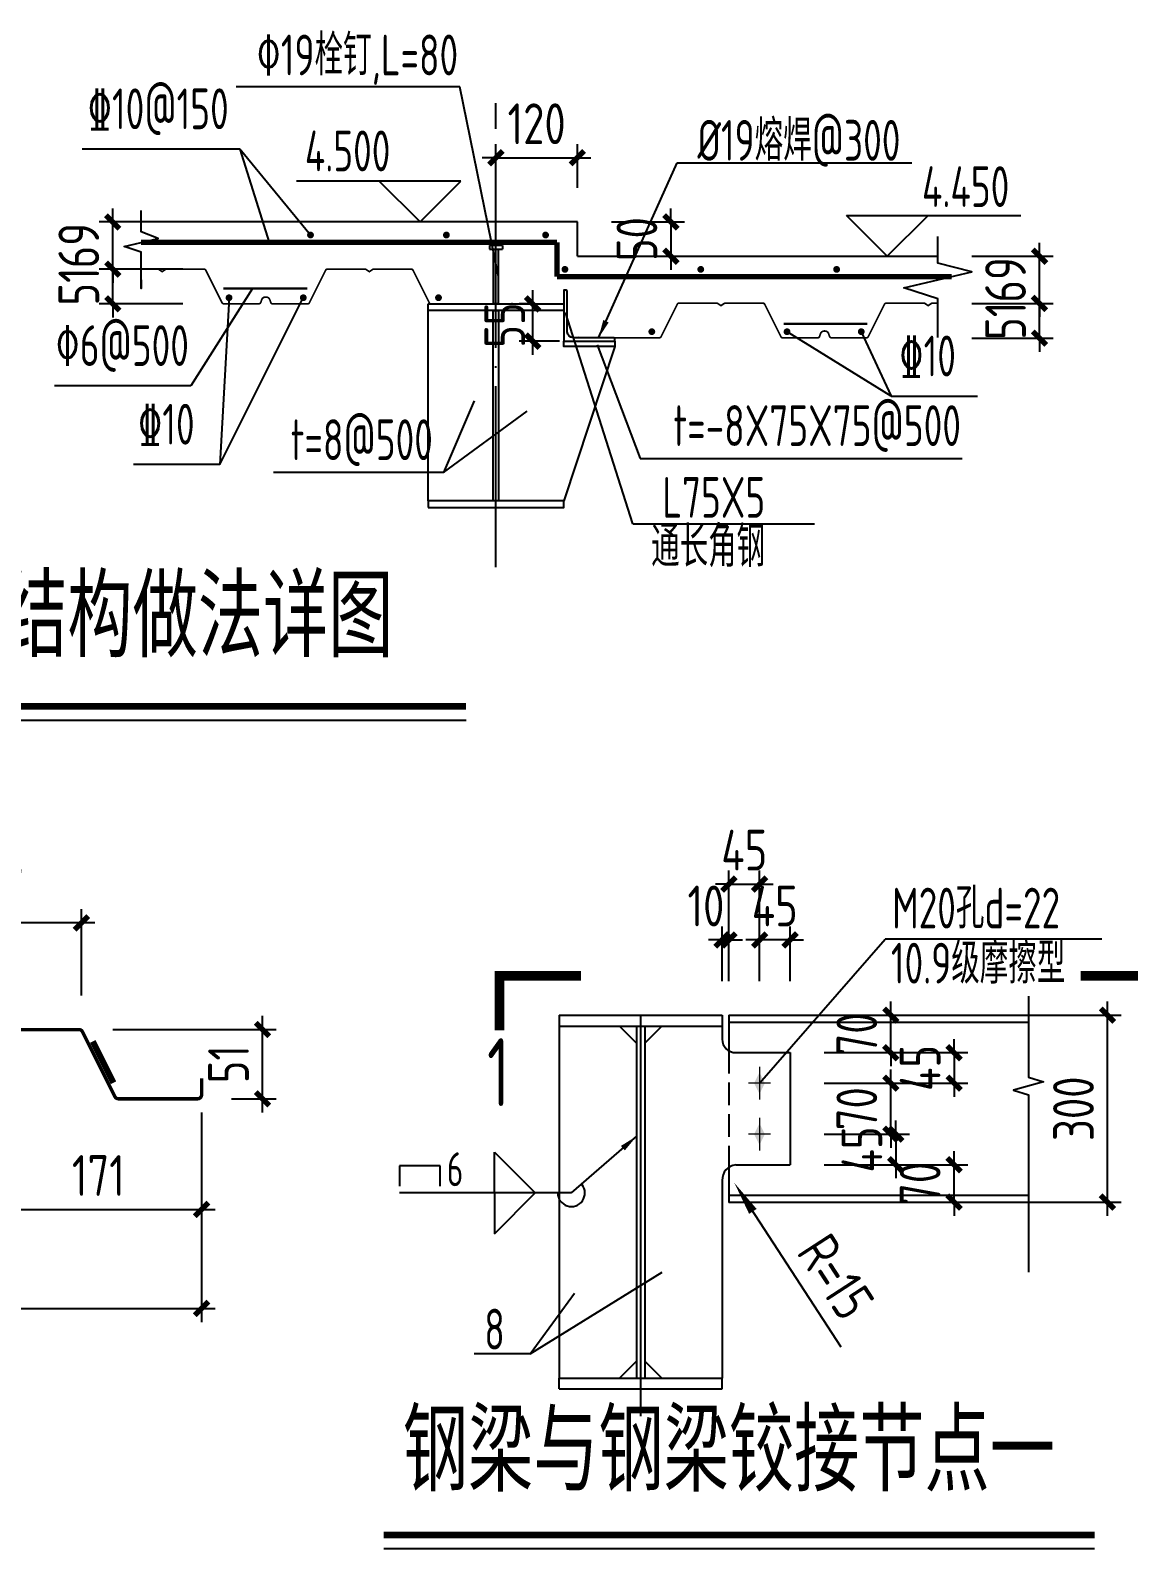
# Model space of a CAD drawing. Extents: x -89996 to 1006241, y -2176 to 440573.
# Drawn here: x 705434 to 717560, y 132005 to 148765 of the extents above; entities that cross this region are included whole.
import ezdxf
from ezdxf.enums import TextEntityAlignment as Align

# ---------------------------------------------------------------- set-up
doc = ezdxf.new("R2010")
doc.units = 0
doc.header["$LTSCALE"] = 1000
doc.header["$MEASUREMENT"] = 0
doc.linetypes.add('DASH', pattern=[0.35, 0.25, -0.1])
doc.linetypes.add('DOTE', pattern=[2.42, 2, -0.2, 0.02, -0.2])
for name, color, linetype in [('AXIS', 3, 'Continuous'), ('BOLT', 251, 'Continuous'), ('DOTE', 1, 'DOTE'), ('GL', 150, 'Continuous'), ('Gzd', 1, 'Continuous'), ('NUM', 7, 'Continuous'), ('PUB_DIM', 3, 'Continuous'), ('PUB_TEXT', 7, 'Continuous'), ('PZ', 202, 'Continuous'), ('S', 2, 'Continuous'), ('STXT_HF', 7, 'Continuous'), ('STXT_HF_TEXT', 7, 'Continuous'), ('TEXT', 7, 'Continuous'), ('THICK', 6, 'Continuous'), ('THIN', 7, 'Continuous'), ('YCX', 90, 'Continuous'), ('型钢', 6, 'Continuous'), ('引出线', 3, 'Continuous'), ('梁构件', 4, 'Continuous')]:
    doc.layers.add(name, color=color, linetype=linetype)
doc.layers.add('螺栓', color=15, linetype='Continuous', lineweight=18)
doc.styles.get("Standard").update_dxf_attribs({"font": 'gbenor.shx', "bigfont": 'gbcbig.shx'})
doc.styles.add('TSSD_Dimension', font='Tssdeng.shx', dxfattribs={"width": 0.8, "bigfont": 'hztxt.shx'})
doc.styles.add('TSSD_Label', font='tssdeng.shx', dxfattribs={"width": 0.7, "bigfont": 'hztxt.shx'})
doc.styles.add('TSSD_Norm', font='tssdeng.shx', dxfattribs={"bigfont": 'hztxt.shx'})
doc.styles.add('XD2008', font='tssdeng.shx', dxfattribs={"width": 0.7, "bigfont": 'hztxt.shx'})
doc.styles.add('标准字体', font='tssdeng.shx', dxfattribs={"width": 0.7, "bigfont": 'tssdchn.shx'})
doc.dimstyles.new('TSAN_20_150', dxfattribs={"dimtxt": 450, "dimasz": 150, "dimexe": 150, "dimexo": 375, "dimgap": 150, "dimtad": 2, "dimlfac": 0.133333, "dimzin": 0, "dimdsep": 46, "dimtxsty": 'TSSD_Dimension', "dimblk": 'CLOSEDBLANK', "dimblk1": 'CLOSEDBLANK', "dimblk2": 'CLOSEDBLANK', "dimcen": 0, "dimdle": 150, "dimclrt": 7, "dimadec": 0, "dimazin": 0, "dimtfac": 1, "dimtdec": 0, "dimtix": 1, "dimtmove": 2, "dimatfit": 3, "dimldrblk": 'CLOSEDBLANK', "dimfxl": 0, "dimtolj": 1, "dimtzin": 0, "dimarcsym": 0})
doc.dimstyles.new('TSSD_200_150', dxfattribs={"dimtxt": 450, "dimasz": 150, "dimexe": 150, "dimexo": 375, "dimgap": 150, "dimtad": 1, "dimdec": 0, "dimlfac": 1.333333, "dimzin": 0, "dimdsep": 46, "dimtxsty": 'TSSD_Dimension', "dimblk": 'ARCHTICK', "dimblk1": 'ARCHTICK', "dimblk2": 'ARCHTICK', "dimcen": 0, "dimdle": 150, "dimclrt": 7, "dimadec": 0, "dimazin": 0, "dimtfac": 1, "dimtdec": 0, "dimtix": 1, "dimtmove": 2, "dimatfit": 3, "dimfxl": 0, "dimtolj": 1, "dimtzin": 0, "dimarcsym": 0})
doc.dimstyles.new('TSSD_20_100', dxfattribs={"dimtxt": 300, "dimasz": 75, "dimexe": 100, "dimexo": 250, "dimgap": 100, "dimtad": 1, "dimdec": 0, "dimlfac": 0.2, "dimzin": 0, "dimdsep": 46, "dimtxsty": 'TSSD_Dimension', "dimblk": 'ARCHTICK', "dimcen": 0, "dimdle": 100, "dimclrt": 7, "dimadec": 0, "dimazin": 0, "dimtfac": 1, "dimtdec": 0, "dimtix": 1, "dimtmove": 2, "dimatfit": 3, "dimfxl": 0, "dimtolj": 1, "dimtzin": 0, "dimarcsym": 0})
doc.dimstyles.new('TSSD_20_150', dxfattribs={"dimtxt": 450, "dimasz": 150, "dimexe": 150, "dimexo": 375, "dimgap": 150, "dimtad": 1, "dimdec": 0, "dimlfac": 0.133333, "dimzin": 0, "dimdsep": 46, "dimtxsty": 'TSSD_Dimension', "dimblk": 'ARCHTICK', "dimcen": 0, "dimdle": 150, "dimclrt": 7, "dimadec": 0, "dimazin": 0, "dimtfac": 1, "dimtdec": 0, "dimtix": 1, "dimtmove": 2, "dimatfit": 3, "dimfxl": 0, "dimtolj": 1, "dimtzin": 0, "dimarcsym": 0})
doc.dimstyles.new('TSSD_LEADER_STYLE_200.0', dxfattribs={"dimtxt": 0.18, "dimasz": 200, "dimexe": 0.18, "dimexo": 0.0625, "dimgap": 0.09, "dimtad": 0, "dimtih": 1, "dimtoh": 1, "dimdec": 4, "dimzin": 0, "dimdsep": 46, "dimtxsty": 'Standard', "dimcen": 0.09, "dimadec": 0, "dimazin": 0, "dimtfac": 1, "dimtdec": 4, "dimtofl": 0, "dimtmove": 0, "dimatfit": 3, "dimfxl": 0, "dimtolj": 1, "dimtzin": 0, "dimarcsym": 0})

# ---------------------------------------------------------------- blocks, each defined once
blk = doc.blocks.new('_ClosedBlank')
at = {"color": 0}
blk.add_lwpolyline([(0, 0, 0, 0.658, 0), (-2.5, 0, 0.658, 0.658, 0)], format="xyseb", dxfattribs=at)
blk = doc.blocks.new('*D2457')
at = {"layer": 'AXIS', "color": 0, "lineweight": -2, "transparency": 16777216}
blk.add_line((714385, 134229), (713289, 135916), dxfattribs=at)
at = {"layer": 'Defpoints', "color": 0, "transparency": 16777216}
for p in [(713114, 136185), (713207, 136042)]:
    blk.add_point(p, dxfattribs=at)
at = {"layer": 'AXIS', "color": 0, "lineweight": -2, "transparency": 16777216, "xscale": 150, "yscale": 150, "zscale": 150, "rotation": 123.0198582539197}
blk.add_blockref('_ClosedBlank', (713207, 136042), dxfattribs=at)
at = {"layer": 'AXIS', "color": 7, "transparency": 16777216, "insert": (714328, 135006), "char_height": 450, "attachment_point": 5, "rotation": 303.0199, "style": 'TSSD_Dimension'}
blk.add_mtext('\\A1;R=15', dxfattribs=at)
blk = doc.blocks.new('高强螺栓')
at = {"layer": '螺栓'}
for p, q in [((0, 24), (0, -24)), ((16, 0), (-16, 0))]:
    blk.add_line(p, q, dxfattribs=at)
blk.add_solid([(-8, 0), (0, 16), (0, -16), (8, 0)], dxfattribs=at)
blk = doc.blocks.new('_ArchTick')
at = {"color": 0, "linetype": 'ByBlock', "const_width": 0.4}
blk.add_lwpolyline([(-0.5, -0.5), (0.5, 0.5)], dxfattribs=at)
blk = doc.blocks.new('*D2458')
at = {"layer": 'AXIS', "color": 0, "lineweight": -2, "transparency": 16777216}
for p, q in [((714990, 136580), (714990, 136730)), ((714197, 136580), (715140, 136580)), ((714990, 136580), (714990, 136243)), ((714197, 136243), (715140, 136243)), ((714990, 136243), (714990, 136093))]:
    blk.add_line(p, q, dxfattribs=at)
at = {"layer": 'Defpoints', "color": 0, "transparency": 16777216}
for p in [(713822, 136580), (713822, 136243), (714990, 136243)]:
    blk.add_point(p, dxfattribs=at)
at = {"layer": 'AXIS', "color": 0, "lineweight": -2, "transparency": 16777216, "xscale": 150, "yscale": 150, "zscale": 150}
for p, rotation in [((714990, 136580), 270), ((714990, 136243), 90)]:
    blk.add_blockref('_ArchTick', p, dxfattribs=dict(at, rotation=rotation))
at = {"layer": 'AXIS', "color": 7, "transparency": 16777216, "insert": (714615, 136411), "char_height": 450, "attachment_point": 5, "rotation": 90, "style": 'TSSD_Dimension'}
blk.add_mtext('\\A1;45', dxfattribs=at)
blk = doc.blocks.new('*D2459')
at = {"layer": 'AXIS', "color": 0, "lineweight": -2, "transparency": 16777216}
for p, q in [((713485, 138268), (713485, 138874)), ((713822, 138268), (713822, 138874)), ((713485, 138724), (713335, 138724)), ((713822, 138724), (713485, 138724)), ((713822, 138724), (713972, 138724))]:
    blk.add_line(p, q, dxfattribs=at)
at = {"layer": 'Defpoints', "color": 0, "transparency": 16777216}
for p in [(713485, 138724), (713485, 137893), (713822, 137893)]:
    blk.add_point(p, dxfattribs=at)
at = {"layer": 'AXIS', "color": 0, "lineweight": -2, "transparency": 16777216, "xscale": 150, "yscale": 150, "zscale": 150}
blk.add_blockref('_ArchTick', (713485, 138724), dxfattribs=at)
at = {"layer": 'AXIS', "color": 0, "lineweight": -2, "transparency": 16777216, "xscale": 150, "yscale": 150, "zscale": 150, "rotation": 180}
blk.add_blockref('_ArchTick', (713822, 138724), dxfattribs=at)
at = {"layer": 'AXIS', "color": 7, "transparency": 16777216, "insert": (713653, 139099), "char_height": 450, "attachment_point": 5, "style": 'TSSD_Dimension'}
blk.add_mtext('\\A1;45', dxfattribs=at)
blk = doc.blocks.new('*D2460')
at = {"layer": 'AXIS', "color": 0, "lineweight": -2, "transparency": 16777216}
for p, q in [((715633, 136243), (715633, 136393)), ((714197, 136243), (715783, 136243)), ((715633, 135830), (715633, 136243)), ((715360, 135830), (715783, 135830)), ((715633, 135830), (715633, 135680))]:
    blk.add_line(p, q, dxfattribs=at)
at = {"layer": 'Defpoints', "color": 0, "transparency": 16777216}
for p in [(713822, 136243), (715633, 136243), (714985, 135830)]:
    blk.add_point(p, dxfattribs=at)
at = {"layer": 'AXIS', "color": 0, "lineweight": -2, "transparency": 16777216, "xscale": 150, "yscale": 150, "zscale": 150}
for p, rotation in [((715633, 136243), 270), ((715633, 135830), 90)]:
    blk.add_blockref('_ArchTick', p, dxfattribs=dict(at, rotation=rotation))
at = {"layer": 'AXIS', "color": 7, "transparency": 16777216, "insert": (715258, 136036), "char_height": 450, "attachment_point": 5, "rotation": 90, "style": 'TSSD_Dimension'}
blk.add_mtext('\\A1;70', dxfattribs=at)
blk = doc.blocks.new('*D2461')
at = {"layer": 'AXIS', "color": 0, "lineweight": -2, "transparency": 16777216}
for p, q in [((714934, 137893), (714934, 138043)), ((714195, 137893), (715084, 137893)), ((714934, 137480), (714934, 137893)), ((714197, 137480), (715084, 137480)), ((714934, 137480), (714934, 137330))]:
    blk.add_line(p, q, dxfattribs=at)
at = {"layer": 'Defpoints', "color": 0, "transparency": 16777216}
for p in [(713820, 137893), (714934, 137893), (713822, 137480)]:
    blk.add_point(p, dxfattribs=at)
at = {"layer": 'AXIS', "color": 0, "lineweight": -2, "transparency": 16777216, "xscale": 150, "yscale": 150, "zscale": 150}
for p, rotation in [((714934, 137893), 270), ((714934, 137480), 90)]:
    blk.add_blockref('_ArchTick', p, dxfattribs=dict(at, rotation=rotation))
at = {"layer": 'AXIS', "color": 7, "transparency": 16777216, "insert": (714559, 137686), "char_height": 450, "attachment_point": 5, "rotation": 90, "style": 'TSSD_Dimension'}
blk.add_mtext('\\A1;70', dxfattribs=at)
blk = doc.blocks.new('*D2462')
at = {"layer": 'AXIS', "color": 0, "lineweight": -2, "transparency": 16777216}
for p, q in [((717326, 135680), (717326, 138043)), ((715360, 137893), (717476, 137893)), ((715360, 135830), (717476, 135830))]:
    blk.add_line(p, q, dxfattribs=at)
at = {"layer": 'Defpoints', "color": 0, "transparency": 16777216}
for p in [(714985, 137893), (717326, 137893), (714985, 135830)]:
    blk.add_point(p, dxfattribs=at)
at = {"layer": 'AXIS', "color": 0, "lineweight": -2, "transparency": 16777216, "xscale": 150, "yscale": 150, "zscale": 150}
for p, rotation in [((717326, 137893), 90), ((717326, 135830), 270)]:
    blk.add_blockref('_ArchTick', p, dxfattribs=dict(at, rotation=rotation))
at = {"layer": 'AXIS', "color": 7, "transparency": 16777216, "insert": (716951, 136861), "char_height": 450, "attachment_point": 5, "rotation": 90, "style": 'TSSD_Dimension'}
blk.add_mtext('\\A1;300', dxfattribs=at)
blk = doc.blocks.new('*D2463')
at = {"layer": 'AXIS', "color": 0, "lineweight": -2, "transparency": 16777216}
for p, q in [((713072, 138268), (713072, 138874)), ((713147, 138268), (713147, 138874)), ((713072, 138724), (712922, 138724)), ((713147, 138724), (713072, 138724)), ((713147, 138724), (713297, 138724))]:
    blk.add_line(p, q, dxfattribs=at)
at = {"layer": 'Defpoints', "color": 0, "transparency": 16777216}
for p in [(713072, 138724), (713072, 137893), (713147, 137893)]:
    blk.add_point(p, dxfattribs=at)
at = {"layer": 'AXIS', "color": 0, "lineweight": -2, "transparency": 16777216, "xscale": 150, "yscale": 150, "zscale": 150}
blk.add_blockref('_ArchTick', (713072, 138724), dxfattribs=at)
at = {"layer": 'AXIS', "color": 0, "lineweight": -2, "transparency": 16777216, "xscale": 150, "yscale": 150, "zscale": 150, "rotation": 180}
blk.add_blockref('_ArchTick', (713147, 138724), dxfattribs=at)
at = {"layer": 'AXIS', "color": 7, "transparency": 16777216, "insert": (712893, 139099), "char_height": 450, "attachment_point": 5, "style": 'TSSD_Dimension'}
blk.add_mtext('\\A1;10', dxfattribs=at)
blk = doc.blocks.new('*D2464')
at = {"layer": 'AXIS', "color": 0, "lineweight": -2, "transparency": 16777216}
for p, q in [((713147, 138268), (713147, 139491)), ((713485, 138268), (713485, 139491)), ((713147, 139341), (712997, 139341)), ((713147, 139341), (713485, 139341)), ((713485, 139341), (713635, 139341))]:
    blk.add_line(p, q, dxfattribs=at)
at = {"layer": 'Defpoints', "color": 0, "transparency": 16777216}
for p in [(713485, 139341), (713147, 137893), (713485, 137893)]:
    blk.add_point(p, dxfattribs=at)
at = {"layer": 'AXIS', "color": 0, "lineweight": -2, "transparency": 16777216, "xscale": 150, "yscale": 150, "zscale": 150}
blk.add_blockref('_ArchTick', (713147, 139341), dxfattribs=at)
at = {"layer": 'AXIS', "color": 0, "lineweight": -2, "transparency": 16777216, "xscale": 150, "yscale": 150, "zscale": 150, "rotation": 180}
blk.add_blockref('_ArchTick', (713485, 139341), dxfattribs=at)
at = {"layer": 'AXIS', "color": 7, "transparency": 16777216, "insert": (713316, 139716), "char_height": 450, "attachment_point": 5, "style": 'TSSD_Dimension'}
blk.add_mtext('\\A1;45', dxfattribs=at)
blk = doc.blocks.new('*D2465')
at = {"layer": 'AXIS', "color": 0, "lineweight": -2, "transparency": 16777216}
for p, q in [((715633, 137480), (715633, 137630)), ((714197, 137480), (715783, 137480)), ((715633, 137480), (715633, 137143)), ((714197, 137143), (715783, 137143)), ((715633, 137143), (715633, 136993))]:
    blk.add_line(p, q, dxfattribs=at)
at = {"layer": 'Defpoints', "color": 0, "transparency": 16777216}
for p in [(713822, 137480), (713822, 137143), (715633, 137143)]:
    blk.add_point(p, dxfattribs=at)
at = {"layer": 'AXIS', "color": 0, "lineweight": -2, "transparency": 16777216, "xscale": 150, "yscale": 150, "zscale": 150}
for p, rotation in [((715633, 137480), 270), ((715633, 137143), 90)]:
    blk.add_blockref('_ArchTick', p, dxfattribs=dict(at, rotation=rotation))
at = {"layer": 'AXIS', "color": 7, "transparency": 16777216, "insert": (715258, 137311), "char_height": 450, "attachment_point": 5, "rotation": 90, "style": 'TSSD_Dimension'}
blk.add_mtext('\\A1;45', dxfattribs=at)
blk = doc.blocks.new('_WELD004')
at = {"color": 0, "linetype": 'ByBlock'}
for p, q in [((0, 1), (1, 0)), ((0, 0), (0, 1))]:
    blk.add_line(p, q, dxfattribs=at)
blk = doc.blocks.new('_WELD0013')
at = {"color": 0, "linetype": 'ByBlock'}
for p, q in [((0.5, 1), (0, 1)), ((0.5, 0), (0.5, 1)), ((0, 0), (0.5, 0))]:
    blk.add_line(p, q, dxfattribs=at)
blk = doc.blocks.new('*D2466')
at = {"layer": 'AXIS', "color": 0, "lineweight": -2, "transparency": 16777216}
for p, q in [((714934, 137143), (714934, 137293)), ((714197, 137143), (715084, 137143)), ((714934, 136580), (714934, 137143)), ((714197, 136580), (715084, 136580)), ((714934, 136580), (714934, 136430))]:
    blk.add_line(p, q, dxfattribs=at)
at = {"layer": 'Defpoints', "color": 0, "transparency": 16777216}
for p in [(713822, 137143), (714934, 137143), (713822, 136580)]:
    blk.add_point(p, dxfattribs=at)
at = {"layer": 'AXIS', "color": 0, "lineweight": -2, "transparency": 16777216, "xscale": 150, "yscale": 150, "zscale": 150}
for p, rotation in [((714934, 137143), 270), ((714934, 136580), 90)]:
    blk.add_blockref('_ArchTick', p, dxfattribs=dict(at, rotation=rotation))
at = {"layer": 'AXIS', "color": 7, "transparency": 16777216, "insert": (714559, 136861), "char_height": 450, "attachment_point": 5, "rotation": 90, "style": 'TSSD_Dimension'}
blk.add_mtext('\\A1;70', dxfattribs=at)
blk = doc.blocks.new('*D2478')
at = {"layer": 'AXIS', "color": 0, "lineweight": -2, "transparency": 16777216}
for p, q in [((707997, 136820), (707997, 137885)), ((706344, 137735), (708147, 137735)), ((707655, 136970), (708147, 136970))]:
    blk.add_line(p, q, dxfattribs=at)
at = {"layer": 'Defpoints', "color": 0, "transparency": 16777216}
for p in [(705969, 137735), (707997, 137735), (707280, 136970)]:
    blk.add_point(p, dxfattribs=at)
at = {"layer": 'AXIS', "color": 0, "lineweight": -2, "transparency": 16777216, "xscale": 150, "yscale": 150, "zscale": 150}
for p, rotation in [((707997, 137735), 90), ((707997, 136970), 270)]:
    blk.add_blockref('_ArchTick', p, dxfattribs=dict(at, rotation=rotation))
at = {"layer": 'AXIS', "color": 7, "transparency": 16777216, "insert": (707622, 137353), "char_height": 450, "attachment_point": 5, "rotation": 90, "style": 'TSSD_Dimension'}
blk.add_mtext('\\A1;51', dxfattribs=at)
blk = doc.blocks.new('*D2481')
at = {"layer": 'AXIS', "color": 0, "lineweight": -2, "transparency": 16777216}
for p, q in [((693600, 136801), (693600, 134506)), ((707325, 136801), (707325, 134506)), ((693450, 134656), (707475, 134656))]:
    blk.add_line(p, q, dxfattribs=at)
at = {"layer": 'Defpoints', "color": 0, "transparency": 16777216}
for p in [(693600, 137176), (707325, 137176), (707325, 134656)]:
    blk.add_point(p, dxfattribs=at)
at = {"layer": 'AXIS', "color": 0, "lineweight": -2, "transparency": 16777216, "xscale": 150, "yscale": 150, "zscale": 150, "rotation": 180}
blk.add_blockref('_ArchTick', (693600, 134656), dxfattribs=at)
at = {"layer": 'AXIS', "color": 0, "lineweight": -2, "transparency": 16777216, "xscale": 150, "yscale": 150, "zscale": 150}
blk.add_blockref('_ArchTick', (707325, 134656), dxfattribs=at)
at = {"layer": 'AXIS', "color": 7, "transparency": 16777216, "insert": (700462, 135031), "char_height": 450, "attachment_point": 5, "style": 'TSSD_Dimension'}
blk.add_mtext('\\A1;1025', dxfattribs=at)
blk = doc.blocks.new('*D2482')
at = {"layer": 'AXIS', "color": 0, "lineweight": -2, "transparency": 16777216}
for p, q in [((705045, 137305), (705045, 135599)), ((707325, 136820), (707325, 135599)), ((704895, 135749), (707475, 135749))]:
    blk.add_line(p, q, dxfattribs=at)
at = {"layer": 'Defpoints', "color": 0, "transparency": 16777216}
for p in [(705045, 137680), (707325, 137195), (707325, 135749)]:
    blk.add_point(p, dxfattribs=at)
at = {"layer": 'AXIS', "color": 0, "lineweight": -2, "transparency": 16777216, "xscale": 150, "yscale": 150, "zscale": 150, "rotation": 180}
blk.add_blockref('_ArchTick', (705045, 135749), dxfattribs=at)
at = {"layer": 'AXIS', "color": 0, "lineweight": -2, "transparency": 16777216, "xscale": 150, "yscale": 150, "zscale": 150}
blk.add_blockref('_ArchTick', (707325, 135749), dxfattribs=at)
at = {"layer": 'AXIS', "color": 7, "transparency": 16777216, "insert": (706185, 136124), "char_height": 450, "attachment_point": 5, "style": 'TSSD_Dimension'}
blk.add_mtext('\\A1;171', dxfattribs=at)
blk = doc.blocks.new('*D2483')
at = {"layer": 'AXIS', "color": 0, "lineweight": -2, "transparency": 16777216}
for p, q in [((704092, 138101), (704092, 139063)), ((705997, 138110), (705997, 139063)), ((706147, 138913), (703942, 138913))]:
    blk.add_line(p, q, dxfattribs=at)
at = {"layer": 'Defpoints', "color": 0, "transparency": 16777216}
for p in [(704092, 138913), (704092, 137726), (705997, 137735)]:
    blk.add_point(p, dxfattribs=at)
at = {"layer": 'AXIS', "color": 0, "lineweight": -2, "transparency": 16777216, "xscale": 150, "yscale": 150, "zscale": 150, "rotation": 180}
blk.add_blockref('_ArchTick', (704092, 138913), dxfattribs=at)
at = {"layer": 'AXIS', "color": 0, "lineweight": -2, "transparency": 16777216, "xscale": 150, "yscale": 150, "zscale": 150}
blk.add_blockref('_ArchTick', (705997, 138913), dxfattribs=at)
at = {"layer": 'AXIS', "color": 7, "transparency": 16777216, "insert": (705045, 139288), "char_height": 450, "attachment_point": 5, "style": 'TSSD_Dimension'}
blk.add_mtext('\\A1;127', dxfattribs=at)
blk = doc.blocks.new('*D2524')
at = {"layer": 'AXIS', "color": 0, "lineweight": -2, "transparency": 16777216}
for p, q in [((716576, 146271), (716576, 146421)), ((715828, 146271), (716726, 146271)), ((716576, 145751), (716576, 146271)), ((715828, 145751), (716726, 145751)), ((716576, 145751), (716576, 145601))]:
    blk.add_line(p, q, dxfattribs=at)
at = {"layer": 'Defpoints', "color": 0, "transparency": 16777216}
for p in [(715453, 146271), (716576, 146271), (715453, 145751)]:
    blk.add_point(p, dxfattribs=at)
at = {"layer": 'AXIS', "color": 0, "lineweight": -2, "transparency": 16777216, "xscale": 150, "yscale": 150, "zscale": 150}
for p, rotation in [((716576, 146271), 270), ((716576, 145751), 90)]:
    blk.add_blockref('_ArchTick', p, dxfattribs=dict(at, rotation=rotation))
at = {"layer": 'AXIS', "color": 7, "transparency": 16777216, "insert": (716201, 146011), "char_height": 450, "attachment_point": 5, "rotation": 90, "style": 'TSSD_Dimension'}
blk.add_mtext('\\A1;69', dxfattribs=at)
blk = doc.blocks.new('*D2525')
at = {"layer": 'AXIS', "color": 0, "lineweight": -2, "transparency": 16777216}
for p, q in [((716576, 145751), (716576, 145901)), ((715828, 145751), (716726, 145751)), ((716576, 145368), (716576, 145751)), ((715828, 145368), (716726, 145368)), ((716576, 145368), (716576, 145218))]:
    blk.add_line(p, q, dxfattribs=at)
at = {"layer": 'Defpoints', "color": 0, "transparency": 16777216}
for p in [(715453, 145751), (716576, 145751), (715453, 145368)]:
    blk.add_point(p, dxfattribs=at)
at = {"layer": 'AXIS', "color": 0, "lineweight": -2, "transparency": 16777216, "xscale": 150, "yscale": 150, "zscale": 150}
for p, rotation in [((716576, 145751), 270), ((716576, 145368), 90)]:
    blk.add_blockref('_ArchTick', p, dxfattribs=dict(at, rotation=rotation))
at = {"layer": 'AXIS', "color": 7, "transparency": 16777216, "insert": (716201, 145559), "char_height": 450, "attachment_point": 5, "rotation": 90, "style": 'TSSD_Dimension'}
blk.add_mtext('\\A1;51', dxfattribs=at)
blk = doc.blocks.new('*D2526')
at = {"layer": 'AXIS', "color": 0, "lineweight": -2, "transparency": 16777216}
for p, q in [((710980, 145184), (710980, 145896)), ((710949, 145746), (710830, 145746)), ((711277, 145334), (710830, 145334))]:
    blk.add_line(p, q, dxfattribs=at)
at = {"layer": 'Defpoints', "color": 0, "transparency": 16777216}
for p in [(710980, 145746), (711324, 145746), (711652, 145334)]:
    blk.add_point(p, dxfattribs=at)
at = {"layer": 'AXIS', "color": 0, "lineweight": -2, "transparency": 16777216, "xscale": 150, "yscale": 150, "zscale": 150}
for p, rotation in [((710980, 145746), 90), ((710980, 145334), 270)]:
    blk.add_blockref('_ArchTick', p, dxfattribs=dict(at, rotation=rotation))
at = {"layer": 'AXIS', "color": 7, "transparency": 16777216, "insert": (710672, 145511), "char_height": 450, "attachment_point": 5, "rotation": 90, "style": 'TSSD_Dimension'}
blk.add_mtext('\\A1;55', dxfattribs=at)
blk = doc.blocks.new('*D2527')
at = {"layer": 'AXIS', "color": 0, "lineweight": -2, "transparency": 16777216}
for p, q in [((706344, 146650), (706344, 146800)), ((707118, 146650), (706194, 146650)), ((706344, 146129), (706344, 146650)), ((707118, 146129), (706194, 146129)), ((706344, 146129), (706344, 145979))]:
    blk.add_line(p, q, dxfattribs=at)
at = {"layer": 'Defpoints', "color": 0, "transparency": 16777216}
for p in [(706344, 146650), (707493, 146650), (707493, 146129)]:
    blk.add_point(p, dxfattribs=at)
at = {"layer": 'AXIS', "color": 0, "lineweight": -2, "transparency": 16777216, "xscale": 150, "yscale": 150, "zscale": 150}
for p, rotation in [((706344, 146650), 270), ((706344, 146129), 90)]:
    blk.add_blockref('_ArchTick', p, dxfattribs=dict(at, rotation=rotation))
at = {"layer": 'AXIS', "color": 7, "transparency": 16777216, "insert": (705969, 146389), "char_height": 450, "attachment_point": 5, "rotation": 90, "style": 'TSSD_Dimension'}
blk.add_mtext('\\A1;69', dxfattribs=at)
blk = doc.blocks.new('*D2528')
at = {"layer": 'AXIS', "color": 0, "lineweight": -2, "transparency": 16777216}
for p, q in [((706344, 146129), (706344, 146279)), ((707118, 146129), (706194, 146129)), ((706344, 145746), (706344, 146129)), ((707118, 145746), (706194, 145746)), ((706344, 145746), (706344, 145596))]:
    blk.add_line(p, q, dxfattribs=at)
at = {"layer": 'Defpoints', "color": 0, "transparency": 16777216}
for p in [(706344, 146129), (707493, 146129), (707493, 145746)]:
    blk.add_point(p, dxfattribs=at)
at = {"layer": 'AXIS', "color": 0, "lineweight": -2, "transparency": 16777216, "xscale": 150, "yscale": 150, "zscale": 150}
for p, rotation in [((706344, 146129), 270), ((706344, 145746), 90)]:
    blk.add_blockref('_ArchTick', p, dxfattribs=dict(at, rotation=rotation))
at = {"layer": 'AXIS', "color": 7, "transparency": 16777216, "insert": (705969, 145938), "char_height": 450, "attachment_point": 5, "rotation": 90, "style": 'TSSD_Dimension'}
blk.add_mtext('\\A1;51', dxfattribs=at)
blk = doc.blocks.new('*D2529')
at = {"layer": 'AXIS', "color": 0, "lineweight": -2, "transparency": 16777216}
for p, q in [((710574, 147025), (710574, 147509)), ((711474, 147025), (711474, 147509)), ((710574, 147359), (710424, 147359)), ((710574, 147359), (711474, 147359)), ((711474, 147359), (711624, 147359))]:
    blk.add_line(p, q, dxfattribs=at)
at = {"layer": 'Defpoints', "color": 0, "transparency": 16777216}
for p in [(711474, 147359), (710574, 146650), (711474, 146650)]:
    blk.add_point(p, dxfattribs=at)
at = {"layer": 'AXIS', "color": 0, "lineweight": -2, "transparency": 16777216, "xscale": 150, "yscale": 150, "zscale": 150}
blk.add_blockref('_ArchTick', (710574, 147359), dxfattribs=at)
at = {"layer": 'AXIS', "color": 0, "lineweight": -2, "transparency": 16777216, "xscale": 150, "yscale": 150, "zscale": 150, "rotation": 180}
blk.add_blockref('_ArchTick', (711474, 147359), dxfattribs=at)
at = {"layer": 'AXIS', "color": 7, "transparency": 16777216, "insert": (711024, 147734), "char_height": 450, "attachment_point": 5, "style": 'TSSD_Dimension'}
blk.add_mtext('\\A1;120', dxfattribs=at)
blk = doc.blocks.new('*D2530')
at = {"layer": 'AXIS', "color": 0, "lineweight": -2, "transparency": 16777216}
for p, q in [((712506, 146650), (712506, 146800)), ((711849, 146650), (712656, 146650)), ((712506, 146650), (712506, 146271)), ((711849, 146271), (712656, 146271)), ((712506, 146271), (712506, 146121))]:
    blk.add_line(p, q, dxfattribs=at)
at = {"layer": 'Defpoints', "color": 0, "transparency": 16777216}
for p in [(711474, 146650), (711474, 146271), (712506, 146271)]:
    blk.add_point(p, dxfattribs=at)
at = {"layer": 'AXIS', "color": 0, "lineweight": -2, "transparency": 16777216, "xscale": 150, "yscale": 150, "zscale": 150}
for p, rotation in [((712506, 146650), 270), ((712506, 146271), 90)]:
    blk.add_blockref('_ArchTick', p, dxfattribs=dict(at, rotation=rotation))
at = {"layer": 'AXIS', "color": 7, "transparency": 16777216, "insert": (712131, 146461), "char_height": 450, "attachment_point": 5, "rotation": 90, "style": 'TSSD_Dimension'}
blk.add_mtext('\\A1;50', dxfattribs=at)

msp = doc.modelspace()

# ---------------------------------------------------------------- linework, layer by layer
at = {"color": 1, "linetype": 'ByBlock', "const_width": 25}
for points in [[(707564.07, 145916.54), (708490.46, 145916.54)], [(713750, 145526.44), (714676.4, 145526.44)]]:
    msp.add_lwpolyline(points, dxfattribs=at)
at = {"layer": 'AXIS'}
msp.add_line((712172.14, 137892.51), (712172.14, 133467.51), dxfattribs=at)
at = {"layer": 'DOTE', "linetype": 'DOTE'}
msp.add_line((710574.45, 142838.96), (710574.45, 147962.49), dxfattribs=at)
at = {"layer": 'GL'}
for p, q in [((711272.14, 137892.51), (711272.14, 137772.51)), ((711272.14, 137892.51), (713072.14, 137892.51)), ((711272.14, 137772.51), (713072.14, 137772.51)), ((712127.14, 137772.51), (712127.14, 133887.51)), ((712217.14, 137772.51), (712217.14, 133887.51)), ((713072.14, 137892.51), (713072.14, 137772.51)), ((713147.14, 137892.51), (716454.06, 137892.51)), ((713147.14, 137892.51), (713147.14, 137500.11)), ((713147.14, 137817.51), (716454.06, 137817.51)), ((713147.14, 136214.46), (713147.14, 135826.26)), ((713147.14, 135905.01), (716454.06, 135905.01)), ((713147.14, 135830.01), (716454.06, 135830.01)), ((711272.14, 133767.51), (711272.14, 133887.51)), ((711272.14, 133887.51), (713072.14, 133887.51)), ((711272.14, 133767.51), (713072.14, 133767.51)), ((713072.14, 133767.51), (713072.14, 133887.51))]:
    msp.add_line(p, q, dxfattribs=at)
at = {"layer": 'GL', "linetype": 'DASH'}
msp.add_line((713147.14, 137500.11), (713147.14, 136214.46), dxfattribs=at)
at = {"layer": 'GL'}
msp.add_lwpolyline([(716454.06, 138102.51), (716454.06, 137208.96), (716619.06, 137156.46), (716289.06, 137066.46), (716454.06, 137013.96), (716454.06, 135057.51)], dxfattribs=at)
at = {"layer": 'Gzd', "const_width": 37.5}
for points in [[(708545.88, 146505.75, -1), (708508.38, 146505.75, -1)], [(710045.88, 146505.75, -1), (710008.38, 146505.75, -1)], [(711141.14, 146505.75, -1), (711103.64, 146505.75, -1)], [(711354.8, 146126.68, -1), (711317.3, 146126.68, -1)], [(712854.8, 146126.68, -1), (712817.3, 146126.68, -1)], [(714354.8, 146126.68, -1), (714317.3, 146126.68, -1)], [(707608.7, 145813.66, 1), (707646.2, 145813.66, 1)], [(708466.03, 145813.66, -1), (708428.53, 145813.66, -1)], [(709958.88, 145813.66, -1), (709921.38, 145813.66, -1)], [(712276.71, 145438.66, 1), (712314.21, 145438.66, 1)], [(713769.56, 145438.66, 1), (713807.06, 145438.66, 1)], [(714626.9, 145438.66, -1), (714589.4, 145438.66, -1)]]:
    msp.add_lwpolyline(points, format="xyb", close=True, dxfattribs=at)
at = {"layer": 'Gzd', "const_width": 60}
for points in [[(706657.4, 146424.73), (711249.45, 146424.73)], [(711249.45, 146424.73), (711249.45, 146046.37)], [(711249.45, 146046.37), (715605.68, 146046.37)]]:
    msp.add_lwpolyline(points, dxfattribs=at)
at = {"layer": 'NUM', "const_width": 75}
msp.add_lwpolyline([(709336.54, 132154.89), (717183.19, 132154.89)], dxfattribs=at)
at = {"layer": 'PUB_DIM'}
for points in [[(706657.4, 146011.19), (706657.4, 145915.97), (706657.4, 146317.56), (706469.9, 146377.56), (706844.43, 146466.29), (706657.4, 146539.56), (706657.4, 146549.76), (706657.4, 146774.76)], [(715452.88, 145373.14), (715452.88, 145557.7), (715452.88, 145801.32), (715077.88, 145921.32), (715826.94, 146098.8), (715454.16, 146193.69), (715452.88, 146265.74), (715452.88, 146490.74)]]:
    msp.add_lwpolyline(points, dxfattribs=at)
at = {"layer": 'PUB_DIM', "const_width": 105}
for points in [[(711513.7, 138327.17), (710613.7, 138327.17), (710613.7, 137727.17)], [(717030.48, 138327.17), (717930.48, 138327.17), (717930.48, 137727.17)]]:
    msp.add_lwpolyline(points, dxfattribs=at)
at = {"layer": 'PZ'}
for p, q in [((710646.54, 146388.91), (710502.35, 146388.91)), ((710502.35, 146388.91), (710502.35, 146348.61)), ((710502.35, 146348.61), (710646.54, 146348.61)), ((710547.12, 145746.37), (710547.12, 146348.61)), ((710601.78, 145746.37), (710601.78, 146348.61)), ((710646.54, 146388.91), (710646.54, 146348.61)), ((709824.45, 143571.37), (709824.45, 145671.37)), ((711886.95, 145273.87), (711324.45, 143571.37)), ((711272.14, 137772.51), (711272.14, 133887.51)), ((711939.64, 137772.51), (712127.14, 137585.01)), ((712404.64, 137772.51), (712217.14, 137585.01)), ((713072.14, 137772.51), (713072.14, 137630.01)), ((713222.14, 137480.01), (713822.14, 137480.01)), ((713822.14, 137480.01), (713822.14, 136242.51)), ((713222.14, 136242.51), (713822.14, 136242.51)), ((713072.14, 136076.22), (713072.14, 133887.51)), ((711939.64, 133887.51), (712127.14, 134075.01)), ((712404.64, 133887.51), (712217.14, 134075.01))]:
    msp.add_line(p, q, dxfattribs=at)
msp.add_lwpolyline([(711324.45, 145333.87), (711886.95, 145333.87), (711886.95, 145273.87), (711324.45, 145273.87)], close=True, dxfattribs=at)
for centre, radius, start, end in [((713222.14, 137630.01), 150, 180, 270), ((713242.76, 136073.12), 170.65, 96.939331, 181.042495)]:
    msp.add_arc(centre, radius, start, end, dxfattribs=at)
at = {"layer": 'S'}
for points, const_width in [([(710742.78, 145746.37), (710758.69, 145752.96, -0.41421356), (710742.78, 145746.37), (709857.95, 145746.37, -0.28407904), (709837.83, 145758.81), (709659.01, 146116.44, 0.28407904), (709638.89, 146128.87), (709224.25, 146128.87, 0.14996431), (709211.64, 146125), (709176.55, 146101.23), (709141.46, 146125, 0.14996431), (709128.84, 146128.87), (708714.2, 146128.87, 0.28407904), (708694.08, 146116.44), (708515.26, 145758.81, -0.28407904), (708495.14, 145746.37), (708109.03, 145746.37, -0.32316506), (708087.68, 145761.79), (708078.13, 145790.55, 0.32316506), (708035.42, 145821.37), (708030.17, 145821.37, 0.32316506), (707987.46, 145790.55), (707977.91, 145761.79, -0.32316506), (707956.56, 145746.37), (707570.45, 145746.37, -0.28407904), (707550.33, 145758.81), (707371.51, 146116.44, 0.28407904), (707351.39, 146128.87), (706936.75, 146128.87, 0.14996431), (706924.14, 146125), (706889.05, 146101.23), (706853.96, 146125, 0.14996431), (706841.34, 146128.87), (706657.4, 146128.87)], 18.75), ([(711492.81, 145371.37), (711476.9, 145377.96, 0.41421356), (711492.81, 145371.37), (712377.64, 145371.37, 0.28407904), (712397.77, 145383.81), (712576.58, 145741.44, -0.28407904), (712596.7, 145753.87), (713011.34, 145753.87, -0.14996431), (713023.96, 145750), (713059.05, 145726.23), (713094.14, 145750, -0.14996431), (713106.75, 145753.87), (713521.39, 145753.87, -0.28407904), (713541.52, 145741.44), (713720.33, 145383.81, 0.28407904), (713740.45, 145371.37), (714126.56, 145371.37, 0.32316506), (714147.91, 145386.79), (714157.46, 145415.55, -0.32316506), (714200.17, 145446.37), (714205.42, 145446.37, -0.32316506), (714248.13, 145415.55), (714257.68, 145386.79, 0.32316506), (714279.03, 145371.37), (714665.14, 145371.37, 0.28407904), (714685.27, 145383.81), (714864.08, 145741.44, -0.28407904), (714884.2, 145753.87), (715298.84, 145753.87, -0.14996431), (715311.46, 145750), (715346.55, 145726.23), (715381.64, 145750, -0.14996431), (715394.25, 145753.87), (715452.88, 145753.87)], 18.75), ([(707324.74, 137195.23), (707324.74, 137015.23, -0.41421356), (707279.74, 136970.23), (706407.56, 136970.23, -0.28407904), (706367.31, 136995.1), (706009.68, 137710.35, 0.28407904), (705969.43, 137735.23), (705140.16, 137735.23, 0.14996431)], 37.5)]:
    msp.add_lwpolyline(points, format="xyb", dxfattribs=dict(at, const_width=const_width))
at = {"layer": 'S', "const_width": 67.5}
msp.add_lwpolyline([(706122.9, 137603.85), (706351.42, 137146.82)], dxfattribs=at)
at = {"layer": 'STXT_HF'}
msp.add_line((711406.63, 135931.04), (709507.87, 135931.04), dxfattribs=at)
msp.add_arc((711406.63, 135931.04), 150, 180, 37.565166, dxfattribs=at)
at = {"layer": 'TEXT', "color": 3}
for p, q in [((713484.64, 137142.51), (714871.97, 138732.5)), ((717265.08, 138732.5), (714871.97, 138732.5)), ((710951.05, 134155.81), (712410.48, 135056.43)), ((710951.05, 134155.81), (711441.3, 134824.12)), ((710951.05, 134155.81), (710332.95, 134155.81))]:
    msp.add_line(p, q, dxfattribs=at)
at = {"layer": 'THICK', "const_width": 75}
msp.add_lwpolyline([(699065.76, 141301.96), (710244.12, 141301.96)], dxfattribs=at)
at = {"layer": 'THIN'}
for p, q in [((710186.43, 147099.73), (708371.54, 147099.73)), ((709736.43, 146649.73), (709286.43, 147099.73)), ((709736.43, 146649.73), (710186.43, 147099.73)), ((714895.28, 146271.37), (714445.28, 146721.37)), ((714445.28, 146721.37), (716367.94, 146721.37)), ((714895.28, 146271.37), (715345.28, 146721.37)), ((711474.45, 146649.73), (706657.4, 146649.73)), ((710936.43, 146649.73), (709286.43, 146649.73)), ((711474.45, 146271.37), (711474.45, 146649.73)), ((711474.45, 146271.37), (715452.88, 146271.37))]:
    msp.add_line(p, q, dxfattribs=at)
for points in [[(699065.76, 141151.96), (710244.12, 141151.96)], [(709336.54, 132004.89), (717183.19, 132004.89)]]:
    msp.add_lwpolyline(points, dxfattribs=at)
at = {"layer": 'YCX'}
for p, q in [((710176.26, 148143.39), (707706.56, 148143.39)), ((710601.78, 146047.49), (710176.26, 148143.39))]:
    msp.add_line(p, q, dxfattribs=at)
at = {"layer": '型钢'}
msp.add_lwpolyline([(711324.45, 145333.87), (711886.95, 145333.87), (711886.95, 145358.87, 0.41421356), (711874.45, 145371.37), (711429.45, 145371.37, -0.41421356), (711361.95, 145438.87), (711361.95, 145883.87, 0.41421356), (711349.45, 145896.37), (711324.45, 145896.37)], format="xyb", close=True, dxfattribs=at)
at = {"layer": '引出线'}
for p, q in [((707746.11, 147454.36), (706005.41, 147454.36)), ((707746.11, 147454.36), (708070.66, 146424.73)), ((708527.13, 146505.75), (707746.11, 147454.36)), ((707886.67, 145916.54), (707206.26, 144840.51)), ((707526.33, 143972.63), (708447.28, 145813.66)), ((707627.45, 145813.66), (707526.33, 143972.63)), ((712087.04, 143318.82), (711343.9, 145648.81)), ((714936.32, 144725.61), (713788.31, 145438.66)), ((714608.15, 145438.66), (714936.32, 144725.61)), ((711690.43, 145295.36), (712165.52, 144039.73)), ((707206.26, 144840.51), (705700.74, 144840.51)), ((710335.43, 144673.87), (709996.23, 143884.13)), ((714936.32, 144725.61), (715891.33, 144725.61)), ((709996.23, 143884.13), (710920.43, 144559.87)), ((707526.33, 143972.63), (706571.31, 143972.63)), ((712165.52, 144039.73), (715720.2, 144039.73)), ((709996.23, 143884.13), (708117.12, 143884.13)), ((712087.04, 143318.82), (714090.66, 143318.82))]:
    msp.add_line(p, q, dxfattribs=at)
at = {"layer": '梁构件'}
msp.add_line((710601.78, 145746.37), (710547.12, 145746.37), dxfattribs=at)
for points in [[(709824.45, 145746.37), (711324.45, 145746.37), (711324.45, 145671.37), (709824.45, 145671.37)], [(710544.45, 145671.37), (710604.45, 145671.37), (710604.45, 143571.37), (710544.45, 143571.37)], [(709824.45, 143496.37), (711324.45, 143496.37), (711324.45, 143571.37), (709824.45, 143571.37)]]:
    msp.add_lwpolyline(points, close=True, dxfattribs=at)

# ---------------------------------------------------------------- block references
at = {"layer": 'BOLT', "xscale": 7.500000000000003, "yscale": 7.500000000000003, "zscale": 7.500000000000003}
for p in [(713484.64, 137142.51), (713484.64, 136580.01)]:
    msp.add_blockref('高强螺栓', p, dxfattribs=at)
at = {"layer": 'STXT_HF', "xscale": 450.0000000000002, "yscale": 450.0000000000002, "zscale": 450.0000000000002}
msp.add_blockref('_WELD004', (710557.87, 135931.04), dxfattribs=at)
at = {"layer": 'STXT_HF', "yscale": 450.0000000000002}
for name, p, xscale, zscale, rotation in [('_WELD0013', (709957.87, 136006.04), 450.0000000000002, 450.0000000000002, 90), ('_WELD004', (710557.87, 135931.04), -450.0000000000002, 450.0000000000003, 180)]:
    msp.add_blockref(name, p, dxfattribs=dict(at, xscale=xscale, zscale=zscale, rotation=rotation))

# ---------------------------------------------------------------- texts
at = {"layer": 'NUM', "style": 'TSSD_Norm', "width": 0.8}
for s, p in [('卫生间地面高差结构做法详图', (700082.7, 141575.15)), ('钢梁与钢梁铰接节点一', (709546.54, 132364.89))]:
    msp.add_text(s, height=900, dxfattribs=at).set_placement(p, align=Align.BOTTOM_LEFT)
at = {"layer": 'PUB_TEXT', "style": 'XD2008', "width": 0.7}
msp.add_text('1', height=750, dxfattribs=at).set_placement((710602.01, 137264.15), align=Align.MIDDLE_CENTER)
at = {"layer": 'STXT_HF_TEXT', "style": 'TSSD_Label', "width": 0.7}
msp.add_text('6', height=375, dxfattribs=at).set_placement((710032.87, 136006.04))
at = {"layer": 'TEXT', "width": 0.7}
for s, style, p in [('%%13019栓钉,L=80', 'TSSD_Norm', (707929.88, 148268.26)), ('M20孔d=22 ', 'TSSD_Norm', (714948.3, 138850.84)), ('10.9级摩擦型 ', 'TSSD_Norm', (714935.5, 138242.77)), ('8', '标准字体', (710445.36, 134202.53))]:
    msp.add_text(s, height=450, dxfattribs=dict(at, style=style)).set_placement(p)
at = {"layer": 'TEXT', "style": 'TSSD_Norm', "width": 0.7}
for s, p in [('%%13210@150', (706066.09, 147539.23)), ('%%1306@500', (705709.93, 144925.38)), ('%%13210', (715026.79, 144810.48)), ('%%13210', (706621.34, 144057.5))]:
    msp.add_text(s, height=450, dxfattribs=at).set_placement(p, align=Align.BOTTOM_LEFT)
for s, p in [('%%c19熔焊@300', (715040.67, 147325.96)), ('4.500', (709409.28, 147209.1)), ('4.450', (716242.51, 146815.14)), ('t=-8X75X75@500', (715708.8, 144176.79)), ('t=8@500', (709878.05, 144021.19)), ('L75X5', (713547.37, 143384.87)), ('通长角钢', (713547.37, 142841.96))]:
    msp.add_text(s, height=450, dxfattribs=at).set_placement(p, align=Align.RIGHT)

# ---------------------------------------------------------------- dimensions: what is measured, and where the dimension line sits
at = {"layer": 'AXIS'}
for base, p1, p2, picture, middle in [((711474.45, 147358.81), (710574.45, 146649.73), (711474.45, 146649.73), '*D2529', (711024.45, 147733.81)), ((713484.64, 139341.47), (713147.14, 137892.51), (713484.64, 137892.51), '*D2464', (713315.89, 139716.47))]:
    dim = msp.add_linear_dim(base=base, p1=p1, p2=p2, dimstyle='TSSD_20_150', dxfattribs=at)
    dim.commit()
    dim.dimension.update_dxf_attribs({"geometry": picture, "text_midpoint": middle})
for base, p1, p2, angle, picture, middle in [((706343.63, 146649.73), (707493.49, 146128.87), (707493.49, 146649.73), 90, '*D2527', (705968.63, 146389.3)), ((712505.93, 146271.37), (711474.45, 146649.73), (711474.45, 146271.37), 90, '*D2530', (712130.93, 146460.55)), ((716575.85, 146271.37), (715452.88, 145750.51), (715452.88, 146271.37), 90, '*D2524', (716200.85, 146010.94)), ((706343.63, 146128.87), (707493.49, 145746.37), (707493.49, 146128.87), 90, '*D2528', (705968.63, 145937.62)), ((716575.85, 145750.51), (715452.88, 145368.01), (715452.88, 145750.51), 90, '*D2525', (716200.85, 145559.26)), ((713484.64, 138724.08), (713822.14, 137892.51), (713484.64, 137892.51), 180, '*D2459', (713653.39, 139099.08)), ((715633.44, 137142.51), (713822.14, 137480.01), (713822.14, 137142.51), 270, '*D2465', (715258.44, 137311.26)), ((714990.29, 136242.51), (713822.14, 136580.01), (713822.14, 136242.51), 270, '*D2458', (714615.29, 136411.26))]:
    dim = msp.add_linear_dim(base=base, p1=p1, p2=p2, angle=angle, dimstyle='TSSD_20_150', dxfattribs=at)
    dim.commit()
    dim.dimension.update_dxf_attribs({"geometry": picture, "text_midpoint": middle})
dim = msp.add_linear_dim(base=(710980.02, 145746.37), p1=(711652.2, 145333.87), p2=(711324.45, 145746.37), angle=90, dimstyle='TSSD_20_150', dxfattribs=at)
dim.commit()
dim.dimension.update_dxf_attribs({"geometry": '*D2526', "text_midpoint": (710672.03, 145510.77), "dimtype": 128})
for base, p1, p2, text, picture, middle in [((704092.24, 138913.31), (705997.24, 137735.23), (704092.24, 137725.61), '127', '*D2483', (705044.74, 139288.31)), ((707324.74, 135748.88), (705044.74, 137679.94), (707324.74, 137195.23), '171', '*D2482', (706184.74, 136123.88)), ((707324.74, 134655.85), (693599.8, 137176.49), (707324.74, 137176.49), '1025', '*D2481', (700462.27, 135030.85))]:
    dim = msp.add_linear_dim(base=base, p1=p1, p2=p2, text=text, dimstyle='TSSD_200_150', dxfattribs=at)
    dim.commit()
    dim.dimension.update_dxf_attribs({"geometry": picture, "text_midpoint": middle})
dim = msp.add_linear_dim(base=(713072.14, 138724.08), p1=(713147.14, 137892.51), p2=(713072.14, 137892.51), dimstyle='TSSD_20_150', dxfattribs=at)
dim.commit()
dim.dimension.update_dxf_attribs({"geometry": '*D2463', "text_midpoint": (712893.22, 139099.08), "dimtype": 128})
for base, p1, p2, text, dimstyle, picture, middle in [((714934.35, 137892.51), (713822.14, 137480.01), (713819.92, 137892.51), '70', 'TSSD_20_150', '*D2461', (714559.35, 137686.26)), ((717326.25, 137892.51), (714984.64, 135830.01), (714984.64, 137892.51), '300', 'TSSD_20_150', '*D2462', (716951.25, 136861.26)), ((707996.81, 137735.23), (707279.74, 136970.23), (705969.43, 137735.23), '51', 'TSSD_200_150', '*D2478', (707621.81, 137352.73)), ((714934.35, 137142.51), (713822.14, 136580.01), (713822.14, 137142.51), '70', 'TSSD_20_150', '*D2466', (714559.35, 136861.26)), ((715633.44, 136242.51), (714984.64, 135830.01), (713822.14, 136242.51), '70', 'TSSD_20_150', '*D2460', (715258.44, 136036.26))]:
    dim = msp.add_linear_dim(base=base, p1=p1, p2=p2, angle=90, text=text, dimstyle=dimstyle, dxfattribs=at)
    dim.commit()
    dim.dimension.update_dxf_attribs({"geometry": picture, "text_midpoint": middle})
dim = msp.add_radius_dim(center=(713113.99, 136185.09), mpoint=(713206.98, 136042.01), text='R=15', dimstyle='TSAN_20_150', override={"dimdec": 0, "dimtix": 0, "dimtofl": 0, "dimtmove": 1}, dxfattribs=at)
dim.commit()
dim.dimension.update_dxf_attribs({"geometry": '*D2457', "text_midpoint": (714013.07, 134801.67), "dimtype": 132})

# ---------------------------------------------------------------- leaders
at = {"layer": 'STXT_HF'}
msp.add_leader([(712127.14, 136556.99), (711406.63, 135931.04)], dimstyle='TSSD_LEADER_STYLE_200.0', dxfattribs=at)
at = {"layer": 'THIN'}
msp.add_leader([(711707.35, 145371.37), (712577.13, 147301.77), (715168.07, 147301.77)], dimstyle='TSSD_20_100', override={"dimasz": 200}, dxfattribs=at)

doc.saveas('drawing.dxf')
